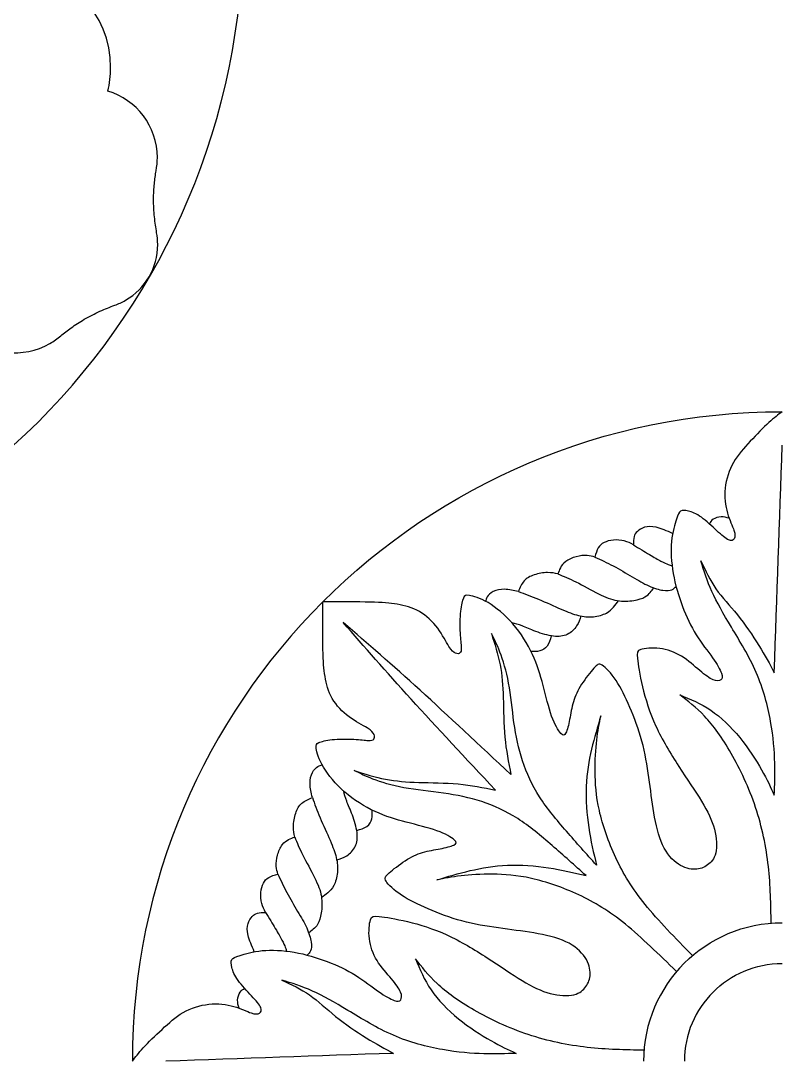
# Model space of a CAD drawing. Extents: x -106 to 93, y -17 to 204.
# Drawn here: x 20.3 to 59.3, y 40.7 to 94 of the extents above; entities that cross this region are included whole.
import ezdxf

# ---------------------------------------------------------------- set-up
doc = ezdxf.new("R2010")
doc.units = 0
doc.header["$MEASUREMENT"] = 0
doc.layers.add('LAYER_1', color=7, linetype='CONTINUOUS')

msp = doc.modelspace()

# ---------------------------------------------------------------- linework, layer by layer
at = {"layer": 'LAYER_1'}
for points, knots in [([(-4.1535, 62.9348), (-23.9765, 62.9348), (-40.0462, 79.0045), (-40.0462, 98.8275), (-40.0462, 98.8275), (-40.0462, 118.6504), (-23.9765, 134.7201), (-4.1535, 134.7201), (-4.1535, 134.7201), (15.6696, 134.7201), (31.7392, 118.6504), (31.7392, 98.8275), (31.7392, 98.8275), (31.7392, 79.0045), (15.6696, 62.9348), (-4.1535, 62.9348)], [0, 0, 0, 0, 0.2, 0.2, 0.2, 0.2, 0.4, 0.4, 0.4, 0.4, 0.6, 0.6, 0.6, 0.6, 1, 1, 1, 1]), ([(3.0597, 89.1842), (3.0597, 89.1842), (9.7016, 78.9104), (9.7016, 78.9104), (9.7016, 78.9104), (9.7036, 78.9074), (9.6938, 78.9226), (9.6958, 78.9196), (9.6958, 78.9196), (11.1841, 76.6069), (14.2423, 75.8481), (16.6498, 77.2379), (16.6498, 77.2379), (17.011, 77.4465), (17.3375, 77.692), (17.6276, 77.9667), (17.6276, 77.9667), (18.7381, 76.9153), (20.4483, 76.6684), (21.8404, 77.4721), (21.8404, 77.4721), (22.039, 77.5868), (22.2224, 77.7179), (22.3898, 77.8625), (22.3898, 77.8625), (22.5617, 77.9988), (22.7336, 78.1353), (22.9293, 78.2768), (22.9293, 78.2768), (23.125, 78.4184), (23.3444, 78.5651), (23.5961, 78.7105), (23.5961, 78.7105), (23.8478, 78.8559), (24.1319, 78.9998), (24.3976, 79.1193), (24.3976, 79.1193), (24.6632, 79.2388), (24.9103, 79.3338), (25.1574, 79.4287), (25.1574, 79.4287), (25.3447, 79.4952), (25.5286, 79.5796), (25.7068, 79.6825), (25.7068, 79.6825), (26.2274, 79.9831), (26.6351, 80.4041), (26.915, 80.8899), (26.915, 80.8899), (27.1958, 81.3752), (27.3566, 81.9388), (27.3566, 82.5399), (27.3566, 82.5399), (27.3566, 82.7457), (27.3377, 82.9472), (27.3017, 83.1427), (27.3017, 83.1427), (27.2604, 83.4041), (27.2191, 83.6657), (27.1898, 83.9554), (27.1898, 83.9554), (27.1605, 84.2452), (27.1431, 84.5632), (27.1431, 84.8538), (27.1431, 84.8538), (27.1431, 85.1446), (27.1605, 85.408), (27.1852, 85.6481), (27.1852, 85.6481), (27.2099, 85.8884), (27.2422, 86.1055), (27.2743, 86.3226), (27.2743, 86.3226), (27.3158, 86.5399), (27.3377, 86.7642), (27.3377, 86.9935), (27.3377, 86.9935), (27.3377, 88.6009), (26.2687, 89.9587), (24.8029, 90.3947), (24.8029, 90.3947), (24.8959, 90.7833), (24.9451, 91.1888), (24.9451, 91.6059), (24.9451, 91.6059), (24.9451, 94.3857), (22.7588, 96.6548), (20.0118, 96.7874), (20.0118, 96.7874), (20.0082, 96.7876), (20.0262, 96.7867), (20.0227, 96.7868), (20.0227, 96.7868), (20.0227, 96.7868), (7.8044, 97.402), (7.8044, 97.402)], [0, 0, 0, 0, 0.04, 0.04, 0.04, 0.04, 0.08, 0.08, 0.08, 0.08, 0.12, 0.12, 0.12, 0.12, 0.16, 0.16, 0.16, 0.16, 0.2, 0.2, 0.2, 0.2, 0.24, 0.24, 0.24, 0.24, 0.28, 0.28, 0.28, 0.28, 0.32, 0.32, 0.32, 0.32, 0.36, 0.36, 0.36, 0.36, 0.4, 0.4, 0.4, 0.4, 0.44, 0.44, 0.44, 0.44, 0.48, 0.48, 0.48, 0.48, 0.52, 0.52, 0.52, 0.52, 0.56, 0.56, 0.56, 0.56, 0.6, 0.6, 0.6, 0.6, 0.64, 0.64, 0.64, 0.64, 0.68, 0.68, 0.68, 0.68, 0.72, 0.72, 0.72, 0.72, 0.76, 0.76, 0.76, 0.76, 0.8, 0.8, 0.8, 0.8, 0.84, 0.84, 0.84, 0.84, 0.88, 0.88, 0.88, 0.88, 0.92, 0.92, 0.92, 0.92, 1, 1, 1, 1]), ([(59.3325, 73.9771), (59.1276, 73.8268), (58.9226, 73.6766), (58.6475, 73.4213), (58.6475, 73.4213), (58.3723, 73.1661), (58.0269, 72.8058), (57.7014, 72.458), (57.7014, 72.458), (57.376, 72.1101), (57.0704, 71.7748), (56.8419, 71.3773), (56.8419, 71.3773), (56.6133, 70.9797), (56.4617, 70.52), (56.4145, 70.0642), (56.4145, 70.0642), (56.3673, 69.6083), (56.4244, 69.156), (56.5301, 68.7822), (56.5301, 68.7822), (56.6356, 68.4082), (56.7897, 68.1126), (56.8617, 67.9002), (56.8617, 67.9002), (56.9338, 67.6877), (56.9238, 67.5585), (56.8729, 67.4716), (56.8729, 67.4716), (56.822, 67.3846), (56.73, 67.3399), (56.5835, 67.4057), (56.5835, 67.4057), (56.4369, 67.4715), (56.2356, 67.648), (55.9897, 67.8765), (55.9897, 67.8765), (55.7437, 68.1051), (55.453, 68.3859), (55.1946, 68.5685), (55.1946, 68.5685), (54.9362, 68.7511), (54.7102, 68.8355), (54.5313, 68.8828), (54.5313, 68.8828), (54.3524, 68.9299), (54.2207, 68.9399), (54.1312, 68.8865), (54.1312, 68.8865), (54.0418, 68.8331), (53.9946, 68.7163), (53.9126, 68.4629), (53.9126, 68.4629), (53.8307, 68.2095), (53.7138, 67.8193), (53.6691, 67.3337), (53.6691, 67.3337), (53.6244, 66.848), (53.6517, 66.2665), (53.7524, 65.6877), (53.7524, 65.6877), (53.853, 65.1088), (54.0269, 64.5323), (54.2281, 64.0031), (54.2281, 64.0031), (54.4293, 63.474), (54.6579, 62.9919), (54.9324, 62.5497), (54.9324, 62.5497), (55.207, 62.1075), (55.5275, 61.7049), (55.7648, 61.3683), (55.7648, 61.3683), (56.002, 61.0317), (56.1561, 60.7608), (56.2219, 60.577), (56.2219, 60.577), (56.2878, 60.3932), (56.2654, 60.2962), (56.1872, 60.2404), (56.1872, 60.2404), (56.109, 60.1845), (55.9747, 60.1695), (55.7934, 60.244), (55.7934, 60.244), (55.612, 60.3186), (55.3834, 60.4826), (55.1126, 60.7124), (55.1126, 60.7124), (54.8418, 60.9422), (54.5287, 61.2378), (54.1797, 61.4515), (54.1797, 61.4515), (53.8307, 61.6652), (53.4455, 61.797), (53.0591, 61.8429), (53.0591, 61.8429), (52.6728, 61.8888), (52.2852, 61.8491), (52.0877, 61.7882), (52.0877, 61.7882), (51.8902, 61.7273), (51.8827, 61.6453), (51.9187, 61.3385), (51.9187, 61.3385), (51.9548, 61.0317), (52.0343, 60.4999), (52.1809, 59.8863), (52.1809, 59.8863), (52.3275, 59.2727), (52.5411, 58.5769), (52.8629, 57.8751), (52.8629, 57.8751), (53.1847, 57.1732), (53.6145, 56.465), (54.0381, 55.8092), (54.0381, 55.8092), (54.4617, 55.1533), (54.8791, 54.5495), (55.1996, 54.0216), (55.1996, 54.0216), (55.5201, 53.4936), (55.7437, 53.0414), (55.8641, 52.5892), (55.8641, 52.5892), (55.9847, 52.137), (56.0021, 51.6849), (55.9275, 51.3718), (55.9275, 51.3718), (55.8531, 51.0588), (55.6865, 50.8848), (55.5039, 50.7556), (55.5039, 50.7556), (55.3213, 50.6264), (55.1225, 50.542), (54.8716, 50.5358), (54.8716, 50.5358), (54.6207, 50.5295), (54.3176, 50.6016), (54.0182, 50.8004), (54.0182, 50.8004), (53.7188, 50.9991), (53.4231, 51.3246), (53.2095, 51.783), (53.2095, 51.783), (52.9958, 52.2414), (52.8641, 52.8327), (52.7636, 53.4265), (52.7636, 53.4265), (52.6629, 54.0203), (52.5933, 54.6166), (52.5063, 55.234), (52.5063, 55.234), (52.4194, 55.8514), (52.3151, 56.49), (52.1499, 57.1024), (52.1499, 57.1024), (51.9846, 57.7148), (51.7585, 58.3012), (51.5324, 58.8278), (51.5324, 58.8278), (51.3064, 59.3545), (51.0802, 59.8217), (50.8268, 60.2031), (50.8268, 60.2031), (50.5734, 60.5844), (50.2926, 60.8801), (50.1137, 60.9907), (50.1137, 60.9907), (49.9349, 61.1012), (49.8578, 61.0267), (49.6889, 60.8304), (49.6889, 60.8304), (49.52, 60.6341), (49.259, 60.3161), (49.0615, 60.0117), (49.0615, 60.0117), (48.864, 59.7074), (48.7298, 59.4167), (48.6404, 59.1161), (48.6404, 59.1161), (48.551, 58.8155), (48.5062, 58.5049), (48.4504, 58.2166), (48.4504, 58.2166), (48.3945, 57.9285), (48.3274, 57.6626), (48.2578, 57.5198), (48.2578, 57.5198), (48.1883, 57.3769), (48.1161, 57.357), (47.9907, 57.4987), (47.9907, 57.4987), (47.8652, 57.6403), (47.6863, 57.9434), (47.5286, 58.3844), (47.5286, 58.3844), (47.3708, 58.8254), (47.2341, 59.4043), (47.0901, 59.9508), (47.0901, 59.9508), (46.946, 60.4974), (46.7944, 61.0118), (46.546, 61.546), (46.546, 61.546), (46.2975, 62.0801), (45.9522, 62.6342), (45.5472, 63.1025), (45.5472, 63.1025), (45.1422, 63.5708), (44.6776, 63.9535), (44.2702, 64.1945), (44.2702, 64.1945), (43.8627, 64.4355), (43.5124, 64.5348), (43.3136, 64.5659), (43.3136, 64.5659), (43.1149, 64.597), (43.0676, 64.5597), (43.0117, 64.4305), (43.0117, 64.4305), (42.9558, 64.3013), (42.8912, 64.0802), (42.8577, 63.7497), (42.8577, 63.7497), (42.8241, 63.4193), (42.8216, 62.9795), (42.8391, 62.6404), (42.8391, 62.6404), (42.8565, 62.3013), (42.8938, 62.0627), (42.9012, 61.9025), (42.9012, 61.9025), (42.9086, 61.7422), (42.8863, 61.6603), (42.8341, 61.6155), (42.8341, 61.6155), (42.7819, 61.5708), (42.6999, 61.5634), (42.6056, 61.6031), (42.6056, 61.6031), (42.5111, 61.6428), (42.4042, 61.7298), (42.2627, 61.9546), (42.2627, 61.9546), (42.1211, 62.1795), (41.9446, 62.5423), (41.6925, 62.8814), (41.6925, 62.8814), (41.4402, 63.2205), (41.1123, 63.536), (40.7533, 63.7423), (40.7533, 63.7423), (40.3943, 63.9485), (40.0042, 64.0454), (39.6229, 64.11), (39.6229, 64.11), (39.2415, 64.1746), (38.8688, 64.2069), (38.234, 64.2218), (38.234, 64.2218), (37.5992, 64.2367), (36.7022, 64.2343), (35.8053, 64.2319)], [0, 0, 0, 0, 0.0149254, 0.0149254, 0.0149254, 0.0149254, 0.0298507, 0.0298507, 0.0298507, 0.0298507, 0.0447761, 0.0447761, 0.0447761, 0.0447761, 0.0597015, 0.0597015, 0.0597015, 0.0597015, 0.0746269, 0.0746269, 0.0746269, 0.0746269, 0.0895522, 0.0895522, 0.0895522, 0.0895522, 0.1044776, 0.1044776, 0.1044776, 0.1044776, 0.119403, 0.119403, 0.119403, 0.119403, 0.1343284, 0.1343284, 0.1343284, 0.1343284, 0.1492537, 0.1492537, 0.1492537, 0.1492537, 0.1641791, 0.1641791, 0.1641791, 0.1641791, 0.1791045, 0.1791045, 0.1791045, 0.1791045, 0.1940299, 0.1940299, 0.1940299, 0.1940299, 0.2089552, 0.2089552, 0.2089552, 0.2089552, 0.2238806, 0.2238806, 0.2238806, 0.2238806, 0.238806, 0.238806, 0.238806, 0.238806, 0.2537313, 0.2537313, 0.2537313, 0.2537313, 0.2686567, 0.2686567, 0.2686567, 0.2686567, 0.2835821, 0.2835821, 0.2835821, 0.2835821, 0.2985075, 0.2985075, 0.2985075, 0.2985075, 0.3134328, 0.3134328, 0.3134328, 0.3134328, 0.3283582, 0.3283582, 0.3283582, 0.3283582, 0.3432836, 0.3432836, 0.3432836, 0.3432836, 0.358209, 0.358209, 0.358209, 0.358209, 0.3731343, 0.3731343, 0.3731343, 0.3731343, 0.3880597, 0.3880597, 0.3880597, 0.3880597, 0.4029851, 0.4029851, 0.4029851, 0.4029851, 0.4179104, 0.4179104, 0.4179104, 0.4179104, 0.4328358, 0.4328358, 0.4328358, 0.4328358, 0.4477612, 0.4477612, 0.4477612, 0.4477612, 0.4626866, 0.4626866, 0.4626866, 0.4626866, 0.4776119, 0.4776119, 0.4776119, 0.4776119, 0.4925373, 0.4925373, 0.4925373, 0.4925373, 0.5074627, 0.5074627, 0.5074627, 0.5074627, 0.5223881, 0.5223881, 0.5223881, 0.5223881, 0.5373134, 0.5373134, 0.5373134, 0.5373134, 0.5522388, 0.5522388, 0.5522388, 0.5522388, 0.5671642, 0.5671642, 0.5671642, 0.5671642, 0.5820896, 0.5820896, 0.5820896, 0.5820896, 0.5970149, 0.5970149, 0.5970149, 0.5970149, 0.6119403, 0.6119403, 0.6119403, 0.6119403, 0.6268657, 0.6268657, 0.6268657, 0.6268657, 0.641791, 0.641791, 0.641791, 0.641791, 0.6567164, 0.6567164, 0.6567164, 0.6567164, 0.6716418, 0.6716418, 0.6716418, 0.6716418, 0.6865672, 0.6865672, 0.6865672, 0.6865672, 0.7014925, 0.7014925, 0.7014925, 0.7014925, 0.7164179, 0.7164179, 0.7164179, 0.7164179, 0.7313433, 0.7313433, 0.7313433, 0.7313433, 0.7462687, 0.7462687, 0.7462687, 0.7462687, 0.761194, 0.761194, 0.761194, 0.761194, 0.7761194, 0.7761194, 0.7761194, 0.7761194, 0.7910448, 0.7910448, 0.7910448, 0.7910448, 0.8059701, 0.8059701, 0.8059701, 0.8059701, 0.8208955, 0.8208955, 0.8208955, 0.8208955, 0.8358209, 0.8358209, 0.8358209, 0.8358209, 0.8507463, 0.8507463, 0.8507463, 0.8507463, 0.8656716, 0.8656716, 0.8656716, 0.8656716, 0.880597, 0.880597, 0.880597, 0.880597, 0.8955224, 0.8955224, 0.8955224, 0.8955224, 0.9104478, 0.9104478, 0.9104478, 0.9104478, 0.9253731, 0.9253731, 0.9253731, 0.9253731, 0.9402985, 0.9402985, 0.9402985, 0.9402985, 0.9552239, 0.9552239, 0.9552239, 0.9552239, 0.9701493, 0.9701493, 0.9701493, 0.9701493, 1, 1, 1, 1]), ([(58.769, 47.7783), (58.7531, 48.7347), (58.7372, 49.6913), (58.6249, 50.6837), (58.6249, 50.6837), (58.5126, 51.6762), (58.304, 52.7048), (57.9711, 53.7036), (57.9711, 53.7036), (57.6381, 54.7024), (57.1809, 55.6713), (56.7213, 56.4713), (56.7213, 56.4713), (56.2617, 57.2713), (55.7995, 57.9024), (55.3597, 58.3745), (55.3597, 58.3745), (54.9201, 58.8465), (54.5027, 59.1596), (54.0852, 59.4727), (54.0852, 59.4727), (54.6219, 59.254), (55.1586, 59.0353), (55.6803, 58.68), (55.6803, 58.68), (56.2021, 58.3248), (56.7089, 57.8329), (57.1562, 57.2838), (57.1562, 57.2838), (57.6033, 56.7348), (57.9909, 56.1284), (58.2766, 55.6266), (58.2766, 55.6266), (58.5624, 55.1248), (58.7462, 54.7272), (58.9301, 54.3297), (58.9301, 54.3297), (58.9499, 54.8464), (58.9698, 55.3632), (58.9525, 55.9794), (58.9525, 55.9794), (58.9351, 56.5956), (58.8803, 57.3111), (58.7387, 58.1062), (58.7387, 58.1062), (58.5971, 58.9012), (58.3685, 59.7757), (58.0058, 60.613), (58.0058, 60.613), (57.6431, 61.4503), (57.1462, 62.2504), (56.7313, 62.941), (56.7313, 62.941), (56.3164, 63.6317), (55.9834, 64.2131), (55.7374, 64.7597), (55.7374, 64.7597), (55.4914, 65.3063), (55.3325, 65.8181), (55.1735, 66.3299), (55.1735, 66.3299), (55.402, 65.8379), (55.6306, 65.346), (55.9412, 64.9014), (55.9412, 64.9014), (56.2517, 64.4566), (56.6443, 64.059), (57.0369, 63.5721), (57.0369, 63.5721), (57.4294, 63.0851), (57.822, 62.5087), (58.1375, 61.9995), (58.1375, 61.9995), (58.453, 61.4901), (58.6916, 61.0478), (58.9301, 60.6056), (58.9301, 60.6056), (59.0642, 64.4914), (59.1984, 68.3771), (59.3325, 72.2629)], [0, 0, 0, 0, 0.047619, 0.047619, 0.047619, 0.047619, 0.0952381, 0.0952381, 0.0952381, 0.0952381, 0.1428571, 0.1428571, 0.1428571, 0.1428571, 0.1904762, 0.1904762, 0.1904762, 0.1904762, 0.2380952, 0.2380952, 0.2380952, 0.2380952, 0.2857143, 0.2857143, 0.2857143, 0.2857143, 0.3333333, 0.3333333, 0.3333333, 0.3333333, 0.3809524, 0.3809524, 0.3809524, 0.3809524, 0.4285714, 0.4285714, 0.4285714, 0.4285714, 0.4761905, 0.4761905, 0.4761905, 0.4761905, 0.5238095, 0.5238095, 0.5238095, 0.5238095, 0.5714286, 0.5714286, 0.5714286, 0.5714286, 0.6190476, 0.6190476, 0.6190476, 0.6190476, 0.6666667, 0.6666667, 0.6666667, 0.6666667, 0.7142857, 0.7142857, 0.7142857, 0.7142857, 0.7619048, 0.7619048, 0.7619048, 0.7619048, 0.8095238, 0.8095238, 0.8095238, 0.8095238, 0.8571429, 0.8571429, 0.8571429, 0.8571429, 0.9047619, 0.9047619, 0.9047619, 0.9047619, 1, 1, 1, 1]), ([(56.6167, 68.5153), (56.4847, 68.5559), (56.3526, 68.5965), (56.2059, 68.5906), (56.2059, 68.5906), (56.0592, 68.5848), (55.8976, 68.5326), (55.7947, 68.4655), (55.7947, 68.4655), (55.6916, 68.3985), (55.6471, 68.3165), (55.6025, 68.2346)], [0, 0, 0, 0, 0.25, 0.25, 0.25, 0.25, 0.5, 0.5, 0.5, 0.5, 1, 1, 1, 1]), ([(53.7245, 67.7365), (53.4286, 67.8652), (53.1327, 67.9941), (52.8866, 68.0535), (52.8866, 68.0535), (52.6404, 68.1129), (52.4441, 68.1029), (52.2852, 68.0545), (52.2852, 68.0545), (52.1261, 68.006), (52.0044, 67.9191), (51.9175, 67.8396), (51.9175, 67.8396), (51.8305, 67.7601), (51.7783, 67.6881), (51.7498, 67.5763), (51.7498, 67.5763), (51.7212, 67.4645), (51.7162, 67.3129), (51.7112, 67.1613), (51.7112, 67.1613), (51.9994, 66.9825), (52.2877, 66.8036), (52.5299, 66.6595), (52.5299, 66.6595), (52.7721, 66.5153), (52.9684, 66.406), (53.1262, 66.3228), (53.1262, 66.3228), (53.2839, 66.2396), (53.4032, 66.1824), (53.4914, 66.1485), (53.4914, 66.1485), (53.5796, 66.1145), (53.6366, 66.1037), (53.6938, 66.0928)], [0, 0, 0, 0, 0.1, 0.1, 0.1, 0.1, 0.2, 0.2, 0.2, 0.2, 0.3, 0.3, 0.3, 0.3, 0.4, 0.4, 0.4, 0.4, 0.5, 0.5, 0.5, 0.5, 0.6, 0.6, 0.6, 0.6, 0.7, 0.7, 0.7, 0.7, 0.8, 0.8, 0.8, 0.8, 1, 1, 1, 1]), ([(51.7112, 67.1613), (51.5672, 67.2358), (51.4231, 67.3105), (51.2491, 67.3551), (51.2491, 67.3551), (51.0752, 67.3998), (50.8714, 67.4148), (50.6876, 67.3987), (50.6876, 67.3987), (50.5037, 67.3825), (50.3398, 67.3353), (50.2106, 67.2706), (50.2106, 67.2706), (50.0814, 67.2061), (49.9869, 67.1241), (49.915, 66.9974), (49.915, 66.9974), (49.8429, 66.8707), (49.7932, 66.6992), (49.7435, 66.5278), (49.7435, 66.5278), (50.0516, 66.3862), (50.3596, 66.2445), (50.6839, 66.0732), (50.6839, 66.0732), (51.0081, 65.9017), (51.3485, 65.7004), (51.6566, 65.5179), (51.6566, 65.5179), (51.9646, 65.3352), (52.2404, 65.1713), (52.505, 65.052), (52.505, 65.052), (52.7696, 64.9328), (53.0231, 64.8581), (53.2243, 64.8284), (53.2243, 64.8284), (53.4256, 64.7985), (53.5747, 64.8135), (53.678, 64.8545), (53.678, 64.8545), (53.7813, 64.8955), (53.839, 64.9628), (53.8966, 65.03)], [0, 0, 0, 0, 0.0833333, 0.0833333, 0.0833333, 0.0833333, 0.1666667, 0.1666667, 0.1666667, 0.1666667, 0.25, 0.25, 0.25, 0.25, 0.3333333, 0.3333333, 0.3333333, 0.3333333, 0.4166667, 0.4166667, 0.4166667, 0.4166667, 0.5, 0.5, 0.5, 0.5, 0.5833333, 0.5833333, 0.5833333, 0.5833333, 0.6666667, 0.6666667, 0.6666667, 0.6666667, 0.75, 0.75, 0.75, 0.75, 0.8333333, 0.8333333, 0.8333333, 0.8333333, 1, 1, 1, 1]), ([(49.7435, 66.5278), (49.6217, 66.5651), (49.5, 66.6024), (49.3397, 66.6111), (49.3397, 66.6111), (49.1795, 66.6197), (48.9807, 66.5999), (48.7819, 66.5465), (48.7819, 66.5465), (48.5832, 66.493), (48.3844, 66.406), (48.2465, 66.3043), (48.2465, 66.3043), (48.1086, 66.2024), (48.0316, 66.0855), (47.9757, 65.9762), (47.9757, 65.9762), (47.9198, 65.8669), (47.885, 65.765), (47.8502, 65.6632), (47.8502, 65.6632), (48.1335, 65.549), (48.4167, 65.4346), (48.7745, 65.2545), (48.7745, 65.2545), (49.1323, 65.0744), (49.5645, 64.8284), (49.9272, 64.6483), (49.9272, 64.6483), (50.29, 64.4682), (50.5832, 64.3538), (50.8826, 64.3029), (50.8826, 64.3029), (51.182, 64.2519), (51.4876, 64.2644), (51.7348, 64.3042), (51.7348, 64.3042), (51.982, 64.3439), (52.1708, 64.4111), (52.3025, 64.4843), (52.3025, 64.4843), (52.4341, 64.5576), (52.5087, 64.6371), (52.5755, 64.7156), (52.5755, 64.7156), (52.6423, 64.7941), (52.7014, 64.8715), (52.7605, 64.949)], [0, 0, 0, 0, 0.0769231, 0.0769231, 0.0769231, 0.0769231, 0.1538462, 0.1538462, 0.1538462, 0.1538462, 0.2307692, 0.2307692, 0.2307692, 0.2307692, 0.3076923, 0.3076923, 0.3076923, 0.3076923, 0.3846154, 0.3846154, 0.3846154, 0.3846154, 0.4615385, 0.4615385, 0.4615385, 0.4615385, 0.5384615, 0.5384615, 0.5384615, 0.5384615, 0.6153846, 0.6153846, 0.6153846, 0.6153846, 0.6923077, 0.6923077, 0.6923077, 0.6923077, 0.7692308, 0.7692308, 0.7692308, 0.7692308, 0.8461538, 0.8461538, 0.8461538, 0.8461538, 1, 1, 1, 1]), ([(47.8502, 65.6632), (47.6863, 65.7005), (47.5223, 65.7377), (47.3124, 65.7341), (47.3124, 65.7341), (47.1024, 65.7303), (46.8465, 65.6856), (46.6329, 65.6161), (46.6329, 65.6161), (46.4192, 65.5465), (46.2478, 65.4521), (46.1198, 65.3055), (46.1198, 65.3055), (45.9919, 65.1589), (45.9073, 64.9601), (45.8228, 64.7613), (45.8228, 64.7613), (46.1508, 64.6446), (46.4788, 64.5278), (46.8577, 64.3688), (46.8577, 64.3688), (47.2366, 64.2098), (47.6664, 64.0085), (48.0154, 63.857), (48.0154, 63.857), (48.3646, 63.7055), (48.633, 63.6036), (48.895, 63.5403), (48.895, 63.5403), (49.1571, 63.4769), (49.4131, 63.452), (49.6627, 63.4756), (49.6627, 63.4756), (49.9124, 63.4992), (50.1559, 63.5713), (50.3298, 63.6619), (50.3298, 63.6619), (50.5037, 63.7526), (50.608, 63.862), (50.7007, 63.9701), (50.7007, 63.9701), (50.7933, 64.0781), (50.8741, 64.185), (50.955, 64.2918)], [0, 0, 0, 0, 0.0833333, 0.0833333, 0.0833333, 0.0833333, 0.1666667, 0.1666667, 0.1666667, 0.1666667, 0.25, 0.25, 0.25, 0.25, 0.3333333, 0.3333333, 0.3333333, 0.3333333, 0.4166667, 0.4166667, 0.4166667, 0.4166667, 0.5, 0.5, 0.5, 0.5, 0.5833333, 0.5833333, 0.5833333, 0.5833333, 0.6666667, 0.6666667, 0.6666667, 0.6666667, 0.75, 0.75, 0.75, 0.75, 0.8333333, 0.8333333, 0.8333333, 0.8333333, 1, 1, 1, 1]), ([(45.8228, 64.7613), (45.5844, 64.8185), (45.3459, 64.8756), (45.1223, 64.8806), (45.1223, 64.8806), (44.8986, 64.8856), (44.6899, 64.8384), (44.5372, 64.7601), (44.5372, 64.7601), (44.3844, 64.6819), (44.2874, 64.5725), (44.2326, 64.4842), (44.2326, 64.4842), (44.1778, 64.3959), (44.1651, 64.3286), (44.1523, 64.2612)], [0, 0, 0, 0, 0.2, 0.2, 0.2, 0.2, 0.4, 0.4, 0.4, 0.4, 0.6, 0.6, 0.6, 0.6, 1, 1, 1, 1]), ([(26.0601, 40.7047), (26.2104, 40.9096), (26.3607, 41.1145), (26.6159, 41.3897), (26.6159, 41.3897), (26.8712, 41.6648), (27.2315, 42.0102), (27.5793, 42.3356), (27.5793, 42.3356), (27.9271, 42.6611), (28.2626, 42.9667), (28.6601, 43.1953), (28.6601, 43.1953), (29.0576, 43.4239), (29.5172, 43.5754), (29.9732, 43.6226), (29.9732, 43.6226), (30.4291, 43.6698), (30.8813, 43.6126), (31.2552, 43.5071), (31.2552, 43.5071), (31.6291, 43.4015), (31.9248, 43.2475), (32.1372, 43.1754), (32.1372, 43.1754), (32.3496, 43.1033), (32.4788, 43.1133), (32.5658, 43.1641), (32.5658, 43.1641), (32.6527, 43.2151), (32.6975, 43.3071), (32.6317, 43.4536), (32.6317, 43.4536), (32.5658, 43.6002), (32.3893, 43.8015), (32.1607, 44.0474), (32.1607, 44.0474), (31.9322, 44.2934), (31.6514, 44.5841), (31.4688, 44.8425), (31.4688, 44.8425), (31.2862, 45.1009), (31.2018, 45.327), (31.1545, 45.5058), (31.1545, 45.5058), (31.1074, 45.6847), (31.0973, 45.8165), (31.1508, 45.9059), (31.1508, 45.9059), (31.2042, 45.9953), (31.321, 46.0426), (31.5744, 46.1245), (31.5744, 46.1245), (31.8279, 46.2065), (32.2179, 46.3233), (32.7036, 46.368), (32.7036, 46.368), (33.1894, 46.4128), (33.7708, 46.3854), (34.3497, 46.2848), (34.3497, 46.2848), (34.9285, 46.1842), (35.505, 46.0102), (36.0341, 45.809), (36.0341, 45.809), (36.5633, 45.6077), (37.0454, 45.3791), (37.4876, 45.1047), (37.4876, 45.1047), (37.9298, 44.8301), (38.3323, 44.5096), (38.669, 44.2723), (38.669, 44.2723), (39.0057, 44.0351), (39.2765, 43.881), (39.4603, 43.8152), (39.4603, 43.8152), (39.6442, 43.7493), (39.7411, 43.7717), (39.797, 43.8499), (39.797, 43.8499), (39.8528, 43.9282), (39.8678, 44.0624), (39.7933, 44.2437), (39.7933, 44.2437), (39.7187, 44.4251), (39.5547, 44.6538), (39.325, 44.9245), (39.325, 44.9245), (39.0951, 45.1953), (38.7994, 45.5084), (38.5857, 45.8575), (38.5857, 45.8575), (38.3722, 46.2065), (38.2404, 46.5916), (38.1945, 46.978), (38.1945, 46.978), (38.1485, 47.3643), (38.1882, 47.7518), (38.2491, 47.9493), (38.2491, 47.9493), (38.31, 48.1469), (38.392, 48.1544), (38.6988, 48.1184), (38.6988, 48.1184), (39.0057, 48.0824), (39.5373, 48.0028), (40.151, 47.8563), (40.151, 47.8563), (40.7647, 47.7097), (41.4604, 47.4959), (42.1622, 47.1742), (42.1622, 47.1742), (42.864, 46.8525), (43.5722, 46.4227), (44.2281, 45.9991), (44.2281, 45.9991), (44.884, 45.5755), (45.4878, 45.1581), (46.0158, 44.8376), (46.0158, 44.8376), (46.5437, 44.5171), (46.9959, 44.2935), (47.4481, 44.1729), (47.4481, 44.1729), (47.9002, 44.0524), (48.3524, 44.0351), (48.6654, 44.1095), (48.6654, 44.1095), (48.9785, 44.1841), (49.1525, 44.3506), (49.2816, 44.5332), (49.2816, 44.5332), (49.4108, 44.7158), (49.4953, 44.9146), (49.5015, 45.1656), (49.5015, 45.1656), (49.5077, 45.4165), (49.4356, 45.7196), (49.237, 46.0189), (49.237, 46.0189), (49.0381, 46.3183), (48.7127, 46.614), (48.2543, 46.8276), (48.2543, 46.8276), (47.7959, 47.0413), (47.2046, 47.173), (46.6108, 47.2736), (46.6108, 47.2736), (46.017, 47.3742), (45.4207, 47.4439), (44.8033, 47.5308), (44.8033, 47.5308), (44.1859, 47.6177), (43.5474, 47.7221), (42.9349, 47.8873), (42.9349, 47.8873), (42.3225, 48.0525), (41.7361, 48.2786), (41.2094, 48.5047), (41.2094, 48.5047), (40.6827, 48.7308), (40.2155, 48.9569), (39.8343, 49.2103), (39.8343, 49.2103), (39.4529, 49.4637), (39.1572, 49.7445), (39.0466, 49.9233), (39.0466, 49.9233), (38.936, 50.1022), (39.0107, 50.1793), (39.2069, 50.3482), (39.2069, 50.3482), (39.4031, 50.5171), (39.7212, 50.778), (40.0255, 50.9755), (40.0255, 50.9755), (40.3299, 51.173), (40.6206, 51.3073), (40.9212, 51.3967), (40.9212, 51.3967), (41.2218, 51.4862), (41.5325, 51.5308), (41.8206, 51.5867), (41.8206, 51.5867), (42.1088, 51.6426), (42.3746, 51.7098), (42.5175, 51.7793), (42.5175, 51.7793), (42.6604, 51.8489), (42.6803, 51.9209), (42.5387, 52.0464), (42.5387, 52.0464), (42.3971, 52.1718), (42.0939, 52.3508), (41.6529, 52.5085), (41.6529, 52.5085), (41.2119, 52.6662), (40.633, 52.8029), (40.0864, 52.947), (40.0864, 52.947), (39.5399, 53.0911), (39.0255, 53.2427), (38.4914, 53.4912), (38.4914, 53.4912), (37.9571, 53.7396), (37.4031, 54.0849), (36.9348, 54.4899), (36.9348, 54.4899), (36.4665, 54.8949), (36.0838, 55.3595), (35.8429, 55.767), (35.8429, 55.767), (35.6019, 56.1744), (35.5025, 56.5248), (35.4714, 56.7235), (35.4714, 56.7235), (35.4403, 56.9222), (35.4776, 56.9694), (35.6068, 57.0253), (35.6068, 57.0253), (35.736, 57.0812), (35.9571, 57.1459), (36.2875, 57.1794), (36.2875, 57.1794), (36.618, 57.2129), (37.0578, 57.2154), (37.3969, 57.1981), (37.3969, 57.1981), (37.736, 57.1807), (37.9746, 57.1434), (38.1348, 57.136), (38.1348, 57.136), (38.295, 57.1285), (38.3771, 57.1509), (38.4217, 57.203), (38.4217, 57.203), (38.4665, 57.2552), (38.474, 57.3372), (38.4342, 57.4316), (38.4342, 57.4316), (38.3945, 57.526), (38.3075, 57.6329), (38.0827, 57.7745), (38.0827, 57.7745), (37.8578, 57.9161), (37.4951, 58.0925), (37.1559, 58.3447), (37.1559, 58.3447), (36.8168, 58.5968), (36.5012, 58.9248), (36.295, 59.2838), (36.295, 59.2838), (36.0889, 59.6428), (35.9919, 60.0329), (35.9273, 60.4142), (35.9273, 60.4142), (35.8627, 60.7956), (35.8304, 61.1684), (35.8155, 61.8031), (35.8155, 61.8031), (35.8005, 62.4379), (35.803, 63.3349), (35.8055, 64.2318)], [0, 0, 0, 0, 0.0149254, 0.0149254, 0.0149254, 0.0149254, 0.0298507, 0.0298507, 0.0298507, 0.0298507, 0.0447761, 0.0447761, 0.0447761, 0.0447761, 0.0597015, 0.0597015, 0.0597015, 0.0597015, 0.0746269, 0.0746269, 0.0746269, 0.0746269, 0.0895522, 0.0895522, 0.0895522, 0.0895522, 0.1044776, 0.1044776, 0.1044776, 0.1044776, 0.119403, 0.119403, 0.119403, 0.119403, 0.1343284, 0.1343284, 0.1343284, 0.1343284, 0.1492537, 0.1492537, 0.1492537, 0.1492537, 0.1641791, 0.1641791, 0.1641791, 0.1641791, 0.1791045, 0.1791045, 0.1791045, 0.1791045, 0.1940299, 0.1940299, 0.1940299, 0.1940299, 0.2089552, 0.2089552, 0.2089552, 0.2089552, 0.2238806, 0.2238806, 0.2238806, 0.2238806, 0.238806, 0.238806, 0.238806, 0.238806, 0.2537313, 0.2537313, 0.2537313, 0.2537313, 0.2686567, 0.2686567, 0.2686567, 0.2686567, 0.2835821, 0.2835821, 0.2835821, 0.2835821, 0.2985075, 0.2985075, 0.2985075, 0.2985075, 0.3134328, 0.3134328, 0.3134328, 0.3134328, 0.3283582, 0.3283582, 0.3283582, 0.3283582, 0.3432836, 0.3432836, 0.3432836, 0.3432836, 0.358209, 0.358209, 0.358209, 0.358209, 0.3731343, 0.3731343, 0.3731343, 0.3731343, 0.3880597, 0.3880597, 0.3880597, 0.3880597, 0.4029851, 0.4029851, 0.4029851, 0.4029851, 0.4179104, 0.4179104, 0.4179104, 0.4179104, 0.4328358, 0.4328358, 0.4328358, 0.4328358, 0.4477612, 0.4477612, 0.4477612, 0.4477612, 0.4626866, 0.4626866, 0.4626866, 0.4626866, 0.4776119, 0.4776119, 0.4776119, 0.4776119, 0.4925373, 0.4925373, 0.4925373, 0.4925373, 0.5074627, 0.5074627, 0.5074627, 0.5074627, 0.5223881, 0.5223881, 0.5223881, 0.5223881, 0.5373134, 0.5373134, 0.5373134, 0.5373134, 0.5522388, 0.5522388, 0.5522388, 0.5522388, 0.5671642, 0.5671642, 0.5671642, 0.5671642, 0.5820896, 0.5820896, 0.5820896, 0.5820896, 0.5970149, 0.5970149, 0.5970149, 0.5970149, 0.6119403, 0.6119403, 0.6119403, 0.6119403, 0.6268657, 0.6268657, 0.6268657, 0.6268657, 0.641791, 0.641791, 0.641791, 0.641791, 0.6567164, 0.6567164, 0.6567164, 0.6567164, 0.6716418, 0.6716418, 0.6716418, 0.6716418, 0.6865672, 0.6865672, 0.6865672, 0.6865672, 0.7014925, 0.7014925, 0.7014925, 0.7014925, 0.7164179, 0.7164179, 0.7164179, 0.7164179, 0.7313433, 0.7313433, 0.7313433, 0.7313433, 0.7462687, 0.7462687, 0.7462687, 0.7462687, 0.761194, 0.761194, 0.761194, 0.761194, 0.7761194, 0.7761194, 0.7761194, 0.7761194, 0.7910448, 0.7910448, 0.7910448, 0.7910448, 0.8059701, 0.8059701, 0.8059701, 0.8059701, 0.8208955, 0.8208955, 0.8208955, 0.8208955, 0.8358209, 0.8358209, 0.8358209, 0.8358209, 0.8507463, 0.8507463, 0.8507463, 0.8507463, 0.8656716, 0.8656716, 0.8656716, 0.8656716, 0.880597, 0.880597, 0.880597, 0.880597, 0.8955224, 0.8955224, 0.8955224, 0.8955224, 0.9104478, 0.9104478, 0.9104478, 0.9104478, 0.9253731, 0.9253731, 0.9253731, 0.9253731, 0.9402985, 0.9402985, 0.9402985, 0.9402985, 0.9552239, 0.9552239, 0.9552239, 0.9552239, 0.9701493, 0.9701493, 0.9701493, 0.9701493, 1, 1, 1, 1]), ([(49.0253, 63.5119), (48.9716, 63.3395), (48.9178, 63.1673), (48.8064, 62.9991), (48.8064, 62.9991), (48.695, 62.831), (48.5261, 62.667), (48.3273, 62.5688), (48.3273, 62.5688), (48.1286, 62.4707), (47.9, 62.4384), (47.6193, 62.4731), (47.6193, 62.4731), (47.3384, 62.5079), (47.0055, 62.6098), (46.7235, 62.7154), (46.7235, 62.7154), (46.4415, 62.821), (46.2104, 62.9304), (46.0149, 63.0046), (46.0149, 63.0046), (45.8194, 63.0788), (45.6594, 63.118), (45.4994, 63.1571)], [0, 0, 0, 0, 0.1428571, 0.1428571, 0.1428571, 0.1428571, 0.2857143, 0.2857143, 0.2857143, 0.2857143, 0.4285714, 0.4285714, 0.4285714, 0.4285714, 0.5714286, 0.5714286, 0.5714286, 0.5714286, 0.7142857, 0.7142857, 0.7142857, 0.7142857, 1, 1, 1, 1]), ([(54.7394, 46.1134), (53.8617, 47.0124), (52.9841, 47.9114), (52.3166, 48.736), (52.3166, 48.736), (51.6492, 49.5607), (51.1921, 50.311), (50.8144, 51.1185), (50.8144, 51.1185), (50.4368, 51.9259), (50.1386, 52.7906), (49.9697, 53.5434), (49.9697, 53.5434), (49.8008, 54.2962), (49.7609, 54.9372), (49.756, 55.5335), (49.756, 55.5335), (49.751, 56.1298), (49.7809, 56.6813), (49.8355, 57.1509), (49.8355, 57.1509), (49.8902, 57.6204), (49.9697, 58.008), (50.0493, 58.3957), (50.0493, 58.3957), (49.8803, 57.8391), (49.7113, 57.2826), (49.5722, 56.6888), (49.5722, 56.6888), (49.4331, 56.0949), (49.3237, 55.4639), (49.2964, 54.7782), (49.2964, 54.7782), (49.269, 54.0924), (49.3238, 53.3521), (49.4256, 52.6713), (49.4256, 52.6713), (49.5274, 51.9906), (49.6766, 51.3694), (49.8256, 50.7483), (49.8256, 50.7483), (49.3089, 51.3247), (48.7921, 51.9011), (48.2877, 52.4825), (48.2877, 52.4825), (47.7834, 53.0638), (47.2914, 53.6503), (46.9063, 54.249), (46.9063, 54.249), (46.5212, 54.8477), (46.2429, 55.4589), (46.0367, 56.09), (46.0367, 56.09), (45.8305, 56.7211), (45.6963, 57.372), (45.5994, 58.0528), (45.5994, 58.0528), (45.5025, 58.7335), (45.4429, 59.4442), (45.3262, 60.0727), (45.3262, 60.0727), (45.2094, 60.7013), (45.0354, 61.2479), (44.8789, 61.6578), (44.8789, 61.6578), (44.7224, 62.0678), (44.5832, 62.3411), (44.4441, 62.6144), (44.4441, 62.6144), (44.6131, 62.0827), (44.7821, 61.551), (44.8864, 61.0168), (44.8864, 61.0168), (44.9907, 60.4827), (45.0305, 59.946), (45.0504, 59.3175), (45.0504, 59.3175), (45.0702, 58.6889), (45.0702, 57.9683), (45.1324, 57.2975), (45.1324, 57.2975), (45.1945, 56.6267), (45.3187, 56.0055), (45.4429, 55.3844), (45.4429, 55.3844), (43.8329, 56.895), (42.223, 58.4056), (40.7919, 59.7049), (40.7919, 59.7049), (39.3608, 61.0043), (38.1085, 62.0926), (36.8564, 63.1808)], [0, 0, 0, 0, 0.0416667, 0.0416667, 0.0416667, 0.0416667, 0.0833333, 0.0833333, 0.0833333, 0.0833333, 0.125, 0.125, 0.125, 0.125, 0.1666667, 0.1666667, 0.1666667, 0.1666667, 0.2083333, 0.2083333, 0.2083333, 0.2083333, 0.25, 0.25, 0.25, 0.25, 0.2916667, 0.2916667, 0.2916667, 0.2916667, 0.3333333, 0.3333333, 0.3333333, 0.3333333, 0.375, 0.375, 0.375, 0.375, 0.4166667, 0.4166667, 0.4166667, 0.4166667, 0.4583333, 0.4583333, 0.4583333, 0.4583333, 0.5, 0.5, 0.5, 0.5, 0.5416667, 0.5416667, 0.5416667, 0.5416667, 0.5833333, 0.5833333, 0.5833333, 0.5833333, 0.625, 0.625, 0.625, 0.625, 0.6666667, 0.6666667, 0.6666667, 0.6666667, 0.7083333, 0.7083333, 0.7083333, 0.7083333, 0.75, 0.75, 0.75, 0.75, 0.7916667, 0.7916667, 0.7916667, 0.7916667, 0.8333333, 0.8333333, 0.8333333, 0.8333333, 0.875, 0.875, 0.875, 0.875, 0.9166667, 0.9166667, 0.9166667, 0.9166667, 1, 1, 1, 1]), ([(53.9239, 45.2978), (53.0249, 46.1753), (52.1259, 47.0531), (51.3013, 47.7205), (51.3013, 47.7205), (50.4767, 48.3879), (49.7263, 48.8451), (48.9188, 49.2227), (48.9188, 49.2227), (48.1114, 49.6003), (47.2467, 49.8985), (46.4939, 50.0674), (46.4939, 50.0674), (45.7411, 50.2363), (45.1001, 50.2761), (44.5038, 50.2811), (44.5038, 50.2811), (43.9076, 50.286), (43.3559, 50.2562), (42.8864, 50.2016), (42.8864, 50.2016), (42.4168, 50.1469), (42.0293, 50.0674), (41.6417, 49.9879), (41.6417, 49.9879), (42.1982, 50.1568), (42.7548, 50.3258), (43.3485, 50.4649), (43.3485, 50.4649), (43.9423, 50.6041), (44.5734, 50.7134), (45.2591, 50.7407), (45.2591, 50.7407), (45.9449, 50.7681), (46.6853, 50.7134), (47.366, 50.6115), (47.366, 50.6115), (48.0468, 50.5097), (48.6679, 50.3606), (49.289, 50.2115), (49.289, 50.2115), (48.7126, 50.7283), (48.1361, 51.2451), (47.5548, 51.7494), (47.5548, 51.7494), (46.9735, 52.2538), (46.387, 52.7458), (45.7883, 53.1308), (45.7883, 53.1308), (45.1896, 53.5159), (44.5783, 53.7942), (43.9473, 54.0004), (43.9473, 54.0004), (43.3162, 54.2067), (42.6653, 54.3408), (41.9845, 54.4376), (41.9845, 54.4376), (41.3038, 54.5346), (40.5932, 54.5942), (39.9646, 54.711), (39.9646, 54.711), (39.336, 54.8277), (38.7894, 55.0017), (38.3795, 55.1582), (38.3795, 55.1582), (37.9696, 55.3147), (37.6962, 55.4539), (37.4229, 55.593), (37.4229, 55.593), (37.9546, 55.424), (38.4863, 55.2551), (39.0205, 55.1507), (39.0205, 55.1507), (39.5546, 55.0464), (40.0913, 55.0066), (40.7199, 54.9868), (40.7199, 54.9868), (41.3484, 54.9669), (42.069, 54.9669), (42.7398, 54.9048), (42.7398, 54.9048), (43.4106, 54.8427), (44.0318, 54.7185), (44.6529, 54.5942), (44.6529, 54.5942), (43.1424, 56.2041), (41.6318, 57.8141), (40.3323, 59.2452), (40.3323, 59.2452), (39.033, 60.6763), (37.9447, 61.9286), (36.8565, 63.1808)], [0, 0, 0, 0, 0.0416667, 0.0416667, 0.0416667, 0.0416667, 0.0833333, 0.0833333, 0.0833333, 0.0833333, 0.125, 0.125, 0.125, 0.125, 0.1666667, 0.1666667, 0.1666667, 0.1666667, 0.2083333, 0.2083333, 0.2083333, 0.2083333, 0.25, 0.25, 0.25, 0.25, 0.2916667, 0.2916667, 0.2916667, 0.2916667, 0.3333333, 0.3333333, 0.3333333, 0.3333333, 0.375, 0.375, 0.375, 0.375, 0.4166667, 0.4166667, 0.4166667, 0.4166667, 0.4583333, 0.4583333, 0.4583333, 0.4583333, 0.5, 0.5, 0.5, 0.5, 0.5416667, 0.5416667, 0.5416667, 0.5416667, 0.5833333, 0.5833333, 0.5833333, 0.5833333, 0.625, 0.625, 0.625, 0.625, 0.6666667, 0.6666667, 0.6666667, 0.6666667, 0.7083333, 0.7083333, 0.7083333, 0.7083333, 0.75, 0.75, 0.75, 0.75, 0.7916667, 0.7916667, 0.7916667, 0.7916667, 0.8333333, 0.8333333, 0.8333333, 0.8333333, 0.875, 0.875, 0.875, 0.875, 0.9166667, 0.9166667, 0.9166667, 0.9166667, 1, 1, 1, 1]), ([(47.5102, 62.4894), (47.4546, 62.2978), (47.399, 62.1059), (47.3017, 61.9703), (47.3017, 61.9703), (47.2043, 61.8347), (47.0651, 61.7551), (46.92, 61.7192), (46.92, 61.7192), (46.7749, 61.6832), (46.6237, 61.691), (46.4726, 61.6986)], [0, 0, 0, 0, 0.25, 0.25, 0.25, 0.25, 0.5, 0.5, 0.5, 0.5, 1, 1, 1, 1]), ([(35.276, 54.2142), (35.2188, 54.4527), (35.1616, 54.6913), (35.1567, 54.9149), (35.1567, 54.9149), (35.1517, 55.1385), (35.1989, 55.3472), (35.2772, 55.5), (35.2772, 55.5), (35.3555, 55.6528), (35.4648, 55.7497), (35.5531, 55.8045), (35.5531, 55.8045), (35.6414, 55.8594), (35.7087, 55.8721), (35.7761, 55.8849)], [0, 0, 0, 0, 0.2, 0.2, 0.2, 0.2, 0.4, 0.4, 0.4, 0.4, 0.6, 0.6, 0.6, 0.6, 1, 1, 1, 1]), ([(36.5254, 51.0118), (36.6978, 51.0656), (36.8701, 51.1194), (37.0382, 51.2307), (37.0382, 51.2307), (37.2063, 51.3421), (37.3704, 51.5111), (37.4685, 51.7098), (37.4685, 51.7098), (37.5665, 51.9086), (37.5989, 52.1372), (37.5641, 52.4179), (37.5641, 52.4179), (37.5294, 52.6986), (37.4275, 53.0316), (37.3219, 53.3136), (37.3219, 53.3136), (37.2163, 53.5955), (37.107, 53.8266), (37.0327, 54.0222), (37.0327, 54.0222), (36.9585, 54.2177), (36.9194, 54.3778), (36.8802, 54.5378)], [0, 0, 0, 0, 0.1428571, 0.1428571, 0.1428571, 0.1428571, 0.2857143, 0.2857143, 0.2857143, 0.2857143, 0.4285714, 0.4285714, 0.4285714, 0.4285714, 0.5714286, 0.5714286, 0.5714286, 0.5714286, 0.7142857, 0.7142857, 0.7142857, 0.7142857, 1, 1, 1, 1]), ([(34.3741, 52.1869), (34.3368, 52.3509), (34.2995, 52.5149), (34.3033, 52.7248), (34.3033, 52.7248), (34.3069, 52.9346), (34.3517, 53.1906), (34.4212, 53.4043), (34.4212, 53.4043), (34.4908, 53.618), (34.5853, 53.7894), (34.7319, 53.9173), (34.7319, 53.9173), (34.8784, 54.0453), (35.0771, 54.1298), (35.276, 54.2142), (35.276, 54.2142), (35.3927, 53.8863), (35.5096, 53.5583), (35.6685, 53.1794), (35.6685, 53.1794), (35.8274, 52.8005), (36.0288, 52.3707), (36.1803, 52.0216), (36.1803, 52.0216), (36.3318, 51.6725), (36.4337, 51.4042), (36.497, 51.1421), (36.497, 51.1421), (36.5604, 50.88), (36.5853, 50.6241), (36.5618, 50.3744), (36.5618, 50.3744), (36.5381, 50.1247), (36.466, 49.8812), (36.3753, 49.7073), (36.3753, 49.7073), (36.2847, 49.5334), (36.1753, 49.429), (36.0673, 49.3365), (36.0673, 49.3365), (35.9591, 49.2439), (35.8523, 49.163), (35.7455, 49.0821)], [0, 0, 0, 0, 0.0833333, 0.0833333, 0.0833333, 0.0833333, 0.1666667, 0.1666667, 0.1666667, 0.1666667, 0.25, 0.25, 0.25, 0.25, 0.3333333, 0.3333333, 0.3333333, 0.3333333, 0.4166667, 0.4166667, 0.4166667, 0.4166667, 0.5, 0.5, 0.5, 0.5, 0.5833333, 0.5833333, 0.5833333, 0.5833333, 0.6666667, 0.6666667, 0.6666667, 0.6666667, 0.75, 0.75, 0.75, 0.75, 0.8333333, 0.8333333, 0.8333333, 0.8333333, 1, 1, 1, 1]), ([(37.5478, 52.5269), (37.7396, 52.5824), (37.9314, 52.6382), (38.067, 52.7355), (38.067, 52.7355), (38.2026, 52.8328), (38.2822, 52.9719), (38.3181, 53.1171), (38.3181, 53.1171), (38.354, 53.2622), (38.3463, 53.4134), (38.3387, 53.5645)], [0, 0, 0, 0, 0.25, 0.25, 0.25, 0.25, 0.5, 0.5, 0.5, 0.5, 1, 1, 1, 1]), ([(33.5095, 50.2936), (33.4723, 50.4153), (33.4349, 50.5372), (33.4263, 50.6974), (33.4263, 50.6974), (33.4175, 50.8577), (33.4374, 51.0564), (33.4908, 51.2552), (33.4908, 51.2552), (33.5442, 51.4539), (33.6313, 51.6527), (33.7331, 51.7906), (33.7331, 51.7906), (33.835, 51.9285), (33.9517, 52.0055), (34.061, 52.0614), (34.061, 52.0614), (34.1703, 52.1173), (34.2722, 52.1522), (34.3741, 52.1869), (34.3741, 52.1869), (34.4884, 51.9037), (34.6027, 51.6204), (34.7828, 51.2627), (34.7828, 51.2627), (34.9629, 50.9049), (35.2089, 50.4726), (35.389, 50.1099), (35.389, 50.1099), (35.5691, 49.7472), (35.6835, 49.4539), (35.7344, 49.1545), (35.7344, 49.1545), (35.7853, 48.8551), (35.7729, 48.5495), (35.7332, 48.3024), (35.7332, 48.3024), (35.6934, 48.0551), (35.6263, 47.8663), (35.5531, 47.7347), (35.5531, 47.7347), (35.4797, 47.603), (35.4002, 47.5284), (35.3217, 47.4616), (35.3217, 47.4616), (35.2433, 47.3948), (35.1658, 47.3357), (35.0883, 47.2767)], [0, 0, 0, 0, 0.0769231, 0.0769231, 0.0769231, 0.0769231, 0.1538462, 0.1538462, 0.1538462, 0.1538462, 0.2307692, 0.2307692, 0.2307692, 0.2307692, 0.3076923, 0.3076923, 0.3076923, 0.3076923, 0.3846154, 0.3846154, 0.3846154, 0.3846154, 0.4615385, 0.4615385, 0.4615385, 0.4615385, 0.5384615, 0.5384615, 0.5384615, 0.5384615, 0.6153846, 0.6153846, 0.6153846, 0.6153846, 0.6923077, 0.6923077, 0.6923077, 0.6923077, 0.7692308, 0.7692308, 0.7692308, 0.7692308, 0.8461538, 0.8461538, 0.8461538, 0.8461538, 1, 1, 1, 1]), ([(32.876, 48.3259), (32.8014, 48.47), (32.7269, 48.6141), (32.6821, 48.7879), (32.6821, 48.7879), (32.6375, 48.9619), (32.6225, 49.1656), (32.6387, 49.3495), (32.6387, 49.3495), (32.6548, 49.5333), (32.702, 49.6974), (32.7666, 49.8265), (32.7666, 49.8265), (32.8312, 49.9557), (32.9132, 50.0501), (33.0399, 50.1222), (33.0399, 50.1222), (33.1666, 50.1942), (33.3381, 50.2439), (33.5095, 50.2936), (33.5095, 50.2936), (33.6511, 49.9855), (33.7927, 49.6774), (33.9642, 49.3532), (33.9642, 49.3532), (34.1356, 49.029), (34.3368, 48.6886), (34.5194, 48.3805), (34.5194, 48.3805), (34.7021, 48.0725), (34.8661, 47.7967), (34.9853, 47.5321), (34.9853, 47.5321), (35.1046, 47.2675), (35.1791, 47.014), (35.2089, 46.8128), (35.2089, 46.8128), (35.2388, 46.6116), (35.2238, 46.4625), (35.1828, 46.3591), (35.1828, 46.3591), (35.1417, 46.2558), (35.0745, 46.1981), (35.0073, 46.1405)], [0, 0, 0, 0, 0.0833333, 0.0833333, 0.0833333, 0.0833333, 0.1666667, 0.1666667, 0.1666667, 0.1666667, 0.25, 0.25, 0.25, 0.25, 0.3333333, 0.3333333, 0.3333333, 0.3333333, 0.4166667, 0.4166667, 0.4166667, 0.4166667, 0.5, 0.5, 0.5, 0.5, 0.5833333, 0.5833333, 0.5833333, 0.5833333, 0.6666667, 0.6666667, 0.6666667, 0.6666667, 0.75, 0.75, 0.75, 0.75, 0.8333333, 0.8333333, 0.8333333, 0.8333333, 1, 1, 1, 1]), ([(32.3008, 46.3125), (32.1721, 46.6085), (32.0432, 46.9044), (31.9838, 47.1506), (31.9838, 47.1506), (31.9243, 47.3966), (31.9343, 47.593), (31.9827, 47.7519), (31.9827, 47.7519), (32.0312, 47.9109), (32.1182, 48.0327), (32.1977, 48.1197), (32.1977, 48.1197), (32.2772, 48.2066), (32.3493, 48.2588), (32.4611, 48.2873), (32.4611, 48.2873), (32.5728, 48.316), (32.7244, 48.321), (32.876, 48.3259), (32.876, 48.3259), (33.0548, 48.0376), (33.2338, 47.7495), (33.3779, 47.5073), (33.3779, 47.5073), (33.5219, 47.265), (33.6313, 47.0687), (33.7145, 46.9109), (33.7145, 46.9109), (33.7977, 46.7532), (33.8549, 46.6339), (33.8888, 46.5458), (33.8888, 46.5458), (33.9228, 46.4576), (33.9337, 46.4004), (33.9445, 46.3434)], [0, 0, 0, 0, 0.1, 0.1, 0.1, 0.1, 0.2, 0.2, 0.2, 0.2, 0.3, 0.3, 0.3, 0.3, 0.4, 0.4, 0.4, 0.4, 0.5, 0.5, 0.5, 0.5, 0.6, 0.6, 0.6, 0.6, 0.7, 0.7, 0.7, 0.7, 0.8, 0.8, 0.8, 0.8, 1, 1, 1, 1]), ([(52.259, 41.2681), (51.3025, 41.284), (50.3461, 41.2999), (49.3536, 41.4121), (49.3536, 41.4121), (48.3611, 41.5244), (47.3324, 41.7332), (46.3337, 42.0661), (46.3337, 42.0661), (45.3349, 42.3989), (44.3659, 42.8562), (43.5659, 43.3158), (43.5659, 43.3158), (42.766, 43.7754), (42.1348, 44.2376), (41.6628, 44.6773), (41.6628, 44.6773), (41.1908, 45.1171), (40.8777, 45.5345), (40.5647, 45.9518), (40.5647, 45.9518), (40.7832, 45.4152), (41.002, 44.8785), (41.3573, 44.3568), (41.3573, 44.3568), (41.7125, 43.8351), (42.2045, 43.3282), (42.7535, 42.881), (42.7535, 42.881), (43.3025, 42.4338), (43.9088, 42.0462), (44.4107, 41.7604), (44.4107, 41.7604), (44.9125, 41.4747), (45.3101, 41.2909), (45.7076, 41.107), (45.7076, 41.107), (45.1908, 41.0872), (44.674, 41.0673), (44.0579, 41.0847), (44.0579, 41.0847), (43.4417, 41.1021), (42.7262, 41.1568), (41.9311, 41.2984), (41.9311, 41.2984), (41.1361, 41.44), (40.2615, 41.6685), (39.4243, 42.0312), (39.4243, 42.0312), (38.587, 42.394), (37.787, 42.8909), (37.0963, 43.3058), (37.0963, 43.3058), (36.4056, 43.7208), (35.8242, 44.0537), (35.2777, 44.2996), (35.2777, 44.2996), (34.731, 44.5456), (34.2192, 44.7047), (33.7074, 44.8637), (33.7074, 44.8637), (34.1993, 44.6351), (34.6913, 44.4065), (35.136, 44.096), (35.136, 44.096), (35.5807, 43.7854), (35.9782, 43.3928), (36.4652, 43.0002), (36.4652, 43.0002), (36.9521, 42.6077), (37.5286, 42.2152), (38.0379, 41.8996), (38.0379, 41.8996), (38.5472, 41.5841), (38.9895, 41.3456), (39.4317, 41.107), (39.4317, 41.107), (35.546, 40.9729), (31.6601, 40.8388), (27.7744, 40.7047)], [0, 0, 0, 0, 0.047619, 0.047619, 0.047619, 0.047619, 0.0952381, 0.0952381, 0.0952381, 0.0952381, 0.1428571, 0.1428571, 0.1428571, 0.1428571, 0.1904762, 0.1904762, 0.1904762, 0.1904762, 0.2380952, 0.2380952, 0.2380952, 0.2380952, 0.2857143, 0.2857143, 0.2857143, 0.2857143, 0.3333333, 0.3333333, 0.3333333, 0.3333333, 0.3809524, 0.3809524, 0.3809524, 0.3809524, 0.4285714, 0.4285714, 0.4285714, 0.4285714, 0.4761905, 0.4761905, 0.4761905, 0.4761905, 0.5238095, 0.5238095, 0.5238095, 0.5238095, 0.5714286, 0.5714286, 0.5714286, 0.5714286, 0.6190476, 0.6190476, 0.6190476, 0.6190476, 0.6666667, 0.6666667, 0.6666667, 0.6666667, 0.7142857, 0.7142857, 0.7142857, 0.7142857, 0.7619048, 0.7619048, 0.7619048, 0.7619048, 0.8095238, 0.8095238, 0.8095238, 0.8095238, 0.8571429, 0.8571429, 0.8571429, 0.8571429, 0.9047619, 0.9047619, 0.9047619, 0.9047619, 1, 1, 1, 1]), ([(31.5219, 43.4205), (31.4814, 43.5524), (31.4409, 43.6845), (31.4467, 43.8312), (31.4467, 43.8312), (31.4525, 43.978), (31.5047, 44.1394), (31.5717, 44.2425), (31.5717, 44.2425), (31.6388, 44.3455), (31.7207, 44.3901), (31.8027, 44.4346)], [0, 0, 0, 0, 0.25, 0.25, 0.25, 0.25, 0.5, 0.5, 0.5, 0.5, 1, 1, 1, 1])]:
    msp.add_open_spline(points, degree=3, knots=knots, dxfattribs=at)
for points in [[(35.8053, 64.2319), (41.8264, 70.2529), (50.1445, 73.9771), (59.3325, 73.9771)], [(35.8055, 64.2319), (29.7843, 58.2107), (26.0601, 49.8926), (26.0601, 40.7047)], [(54.3151, 45.7221), (55.5991, 47.0061), (57.3731, 47.8004), (59.3325, 47.8004)], [(54.3152, 45.7221), (53.0311, 44.438), (52.2369, 42.664), (52.2369, 40.7047)], [(55.7908, 44.2463), (56.6972, 45.1527), (57.9494, 45.7134), (59.3325, 45.7134)], [(55.7909, 44.2463), (54.8846, 43.34), (54.3239, 42.0877), (54.3239, 40.7047)]]:
    msp.add_open_spline(points, degree=3, dxfattribs=at)

doc.saveas('drawing.dxf')
